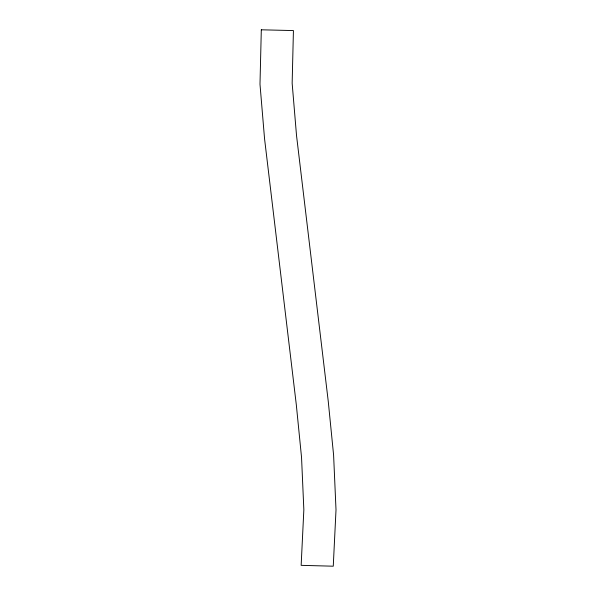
<?xml version="1.0" encoding="UTF-8"?>
<svg xmlns="http://www.w3.org/2000/svg" width="596" height="596" viewBox="0 0 596 596"><rect width="100%" height="100%" fill="white"/><g stroke="black" fill="none" stroke-linecap="round" stroke-linejoin="round"><path stroke-width="0.89" d="M261.309 29.8L259.99 84.207L264.55 138.682L296.309 404.729L301.546 457.445L303.848 509.759L301.151 565.343L333.261 566.2L336.01 509.856L333.604 455.15L328.247 401.279L296.525 135.53L292.152 83.254L293.426 30.575L261.309 29.8"/></g></svg>
